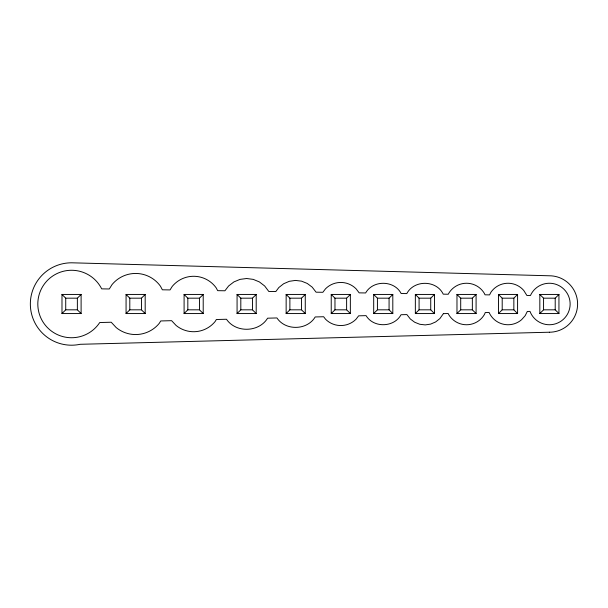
<?xml version="1.0" encoding="UTF-8"?>
<svg xmlns="http://www.w3.org/2000/svg" width="608" height="608" viewBox="0 0 608 608"><rect width="100%" height="100%" fill="white"/><g stroke="black" fill="none" stroke-linecap="round" stroke-linejoin="round"><path stroke-width="0.91" d="M61.986 313.561L65.725 309.822L77.368 309.822L81.107 313.561L61.986 313.561L61.986 294.439L81.107 294.439L81.107 313.561M61.986 294.439L65.725 298.178L77.368 298.178L81.107 294.439M126.069 313.561L129.8 309.822L129.8 298.178L126.069 294.439L145.183 294.439L145.183 313.561L126.069 313.561L126.069 294.439M129.8 298.178L141.451 298.178L145.183 294.439M184.095 313.561L187.826 309.822L199.477 309.822L203.209 313.561L184.095 313.561L184.095 294.439L203.209 294.439L203.209 313.561M199.477 309.822L199.477 298.178L203.209 294.439M237.074 313.561L240.814 309.822L252.457 309.822L256.196 313.561L256.196 294.439L237.074 294.439L237.074 313.561L256.196 313.561M237.074 294.439L240.814 298.178L252.457 298.178L256.196 294.439M286.148 313.561L289.879 309.822L301.53 309.822L305.262 313.561L286.148 313.561L286.148 294.439L305.262 294.439L305.262 313.561M286.148 294.439L289.879 298.178L301.53 298.178L305.262 294.439M331.231 313.561L334.97 309.822L346.621 309.822L350.352 313.561L331.231 313.561L331.231 294.439L350.352 294.439L350.352 313.561M346.621 309.822L346.621 298.178L350.352 294.439M373.692 313.561L377.424 309.822L389.074 309.822L392.806 313.561L392.806 294.439L373.692 294.439L373.692 313.561L392.806 313.561M389.074 309.822L389.074 298.178L392.806 294.439M415.348 313.561L419.079 309.822L430.73 309.822L434.462 313.561L415.348 313.561L415.348 294.439L434.462 294.439L434.462 313.561M430.73 309.822L430.73 298.178L434.462 294.439M456.973 313.561L460.704 309.822L472.355 309.822L476.087 313.561L456.973 313.561L456.973 294.439L476.087 294.439L476.087 313.561M456.973 294.439L460.704 298.178L472.355 298.178L476.087 294.439M498.469 313.561L502.2 309.822L513.851 309.822L517.583 313.561L517.583 294.439L498.469 294.439L498.469 313.561L517.583 313.561M498.469 294.439L502.2 298.178L513.851 298.178L517.583 294.439M539.828 313.561L543.56 309.822L555.21 309.822L558.942 313.561L558.942 294.439L539.828 294.439L539.828 313.561L558.942 313.561M539.828 294.439L543.56 298.178L555.21 298.178L558.942 294.439M184.095 294.439L187.826 298.178L199.477 298.178M331.231 294.439L334.97 298.178L346.621 298.178M373.692 294.439L377.424 298.178L389.074 298.178M415.348 294.439L419.079 298.178L430.73 298.178M129.8 309.822L141.451 309.822L145.183 313.561M555.21 298.178L555.21 309.822M543.56 298.178L543.56 309.822M513.851 298.178L513.851 309.822M502.2 298.178L502.2 309.822M472.355 298.178L472.355 309.822M460.704 298.178L460.704 309.822M419.079 298.178L419.079 309.822M377.424 298.178L377.424 309.822M334.97 298.178L334.97 309.822M301.53 298.178L301.53 309.822M289.879 298.178L289.879 309.822M252.457 298.178L252.457 309.822M240.814 298.178L240.814 309.822M187.826 298.178L187.826 309.822M141.451 298.178L141.451 309.822M77.368 298.178L77.368 309.822M65.725 298.178L65.725 309.822M443.384 313.637L439.911 318.569L435.624 321.951L430.616 324.117L425.212 324.908L419.794 324.277L414.717 322.263L410.339 319.002L406.896 314.579L401.029 314.731C394.182 327.583 373.563 328.16 366.084 315.636L358.644 315.833L356.03 319.238A21.546 21.546 0 0 1 325.554 319.238L323.638 316.738L315.202 316.958C307.222 330.372 285.562 330.972 276.929 317.946L267.604 318.189C258.932 332.447 235.828 333.108 226.488 319.253L216.364 319.512L215.095 321.564A27.717 27.717 0 0 1 176.084 325.447L171.608 320.674L160.748 320.956L159.197 323.426A30.544 30.544 0 0 1 116.196 327.575L111.218 322.232L99.735 322.536A33.736 33.736 0 0 1 48.397 328.54A33.736 33.736 0 0 1 51.399 276.944A33.736 33.736 0 0 1 101.688 288.861L109.303 288.975L112.054 284.574A30.544 30.544 0 0 1 160.497 286.262L162.374 289.803L170.042 289.917L172.208 286.436A27.717 27.717 0 0 1 216.167 287.835L217.679 290.662L224.93 290.776L228.616 285.973L233.89 281.922L240.038 279.376L246.635 278.51L253.232 279.376L259.38 281.922L264.662 285.973L268.789 291.452L275.812 291.566L278.844 287.516L283.685 283.716L289.34 281.299L295.435 280.425L301.545 281.154L307.26 283.45L312.185 287.143L316.076 292.19L322.848 292.296L325.554 288.762A21.546 21.546 0 0 1 356.03 288.762L359.168 292.858L365.621 292.957C372.932 279.87 394.288 280.128 401.143 293.512L406.805 293.596C414.094 279.688 436.476 279.954 443.24 294.166L448.301 294.242L448.56 293.626A20.748 20.748 0 0 1 484.5 293.626L484.986 294.812L489.584 294.888L490.876 292.326A20.748 20.748 0 0 1 523.746 290.449L526.878 295.465L530.442 295.518A20.748 20.748 0 0 1 562.476 287.903A20.748 20.748 0 0 1 561.541 320.811A20.748 20.748 0 0 1 529.994 311.395L527.303 311.463L525.183 315.674L521.573 319.717A20.748 20.748 0 0 1 489.341 313.021L489.151 312.451L485.252 312.55L484.5 314.374A20.748 20.748 0 0 1 448.56 314.374L448.202 313.515L443.384 313.637M549.366 332.219L80.142 344.295A41.2 41.2 0 0 1 30.476 307.26A41.2 41.2 0 0 1 73.674 262.854L549.396 275.781A28.219 28.219 0 0 1 577.6 304.015A28.219 28.219 0 0 1 549.366 332.219"/></g></svg>
